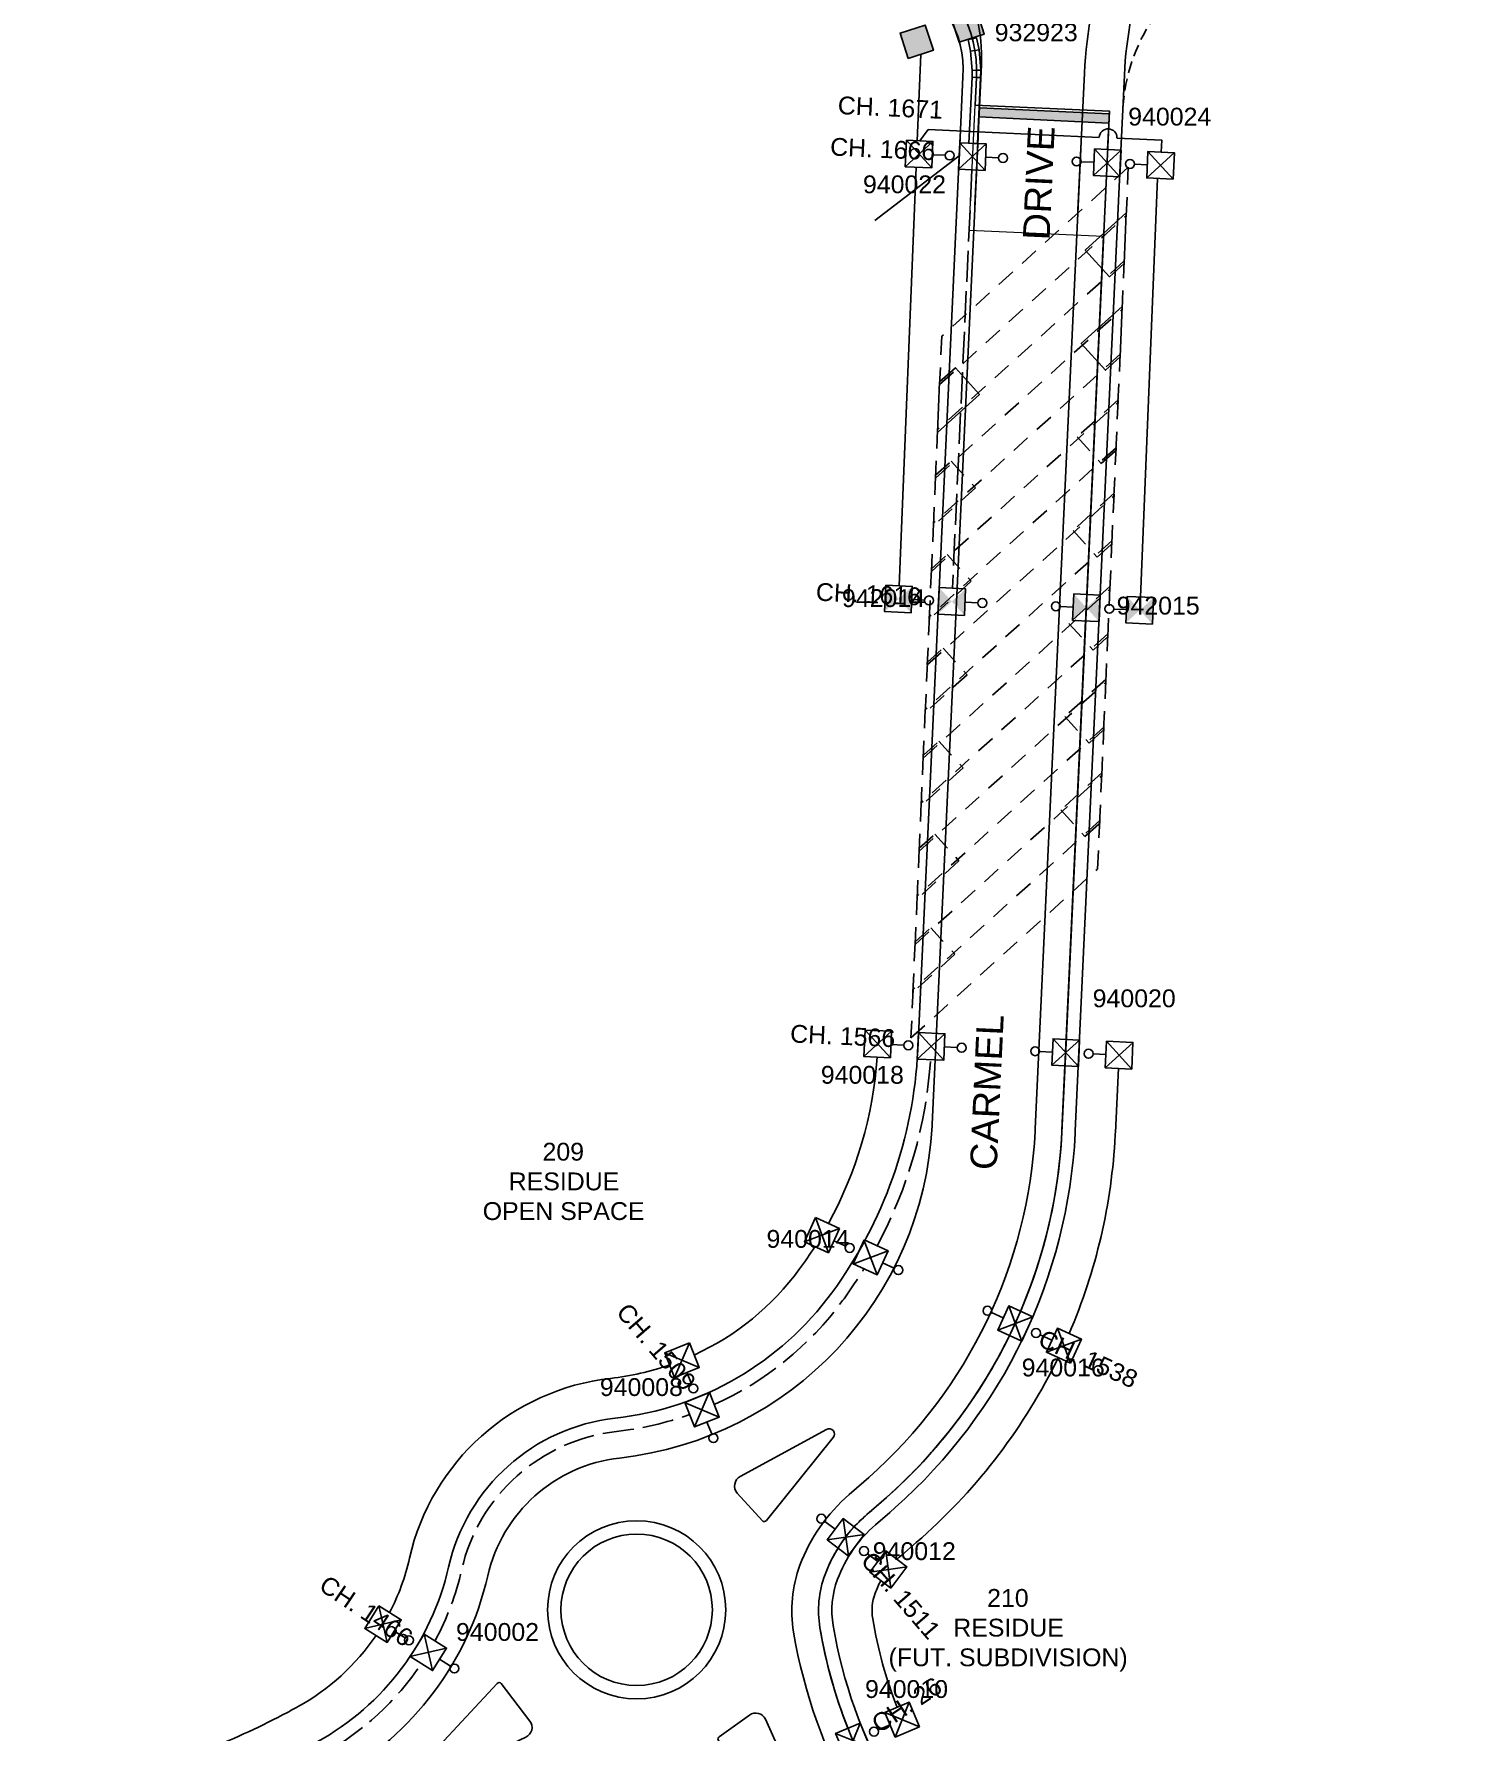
# Model space of a CAD drawing. Header units: metres. Extents: x 303798 to 304438, y 6274082 to 6274908.
# Drawn here: x 304271.5 to 304432.7, y 6274607.6 to 6274798.2 of the extents above; entities that cross this region are included whole.
import ezdxf
from ezdxf.enums import TextEntityAlignment as Align

# ---------------------------------------------------------------- set-up
doc = ezdxf.new("R2010")
doc.units = ezdxf.units.M
doc.header["$LTSCALE"] = 0.7
for name, pattern in [('Dash', [5, 3, -2]), ('DASHED', [19.05, 12.7, -6.35]), ('IE Trench LV', [6.5, 5, -1.5])]:
    doc.linetypes.add(name, pattern=pattern)
doc.layers.get('0').update_dxf_attribs({"color": 6})
for name, color, linetype in [('_User Miscellaneous1', 3, 'Continuous'), ('_User Miscellaneous10', 8, 'Continuous'), ('_User Miscellaneous11', 7, 'Continuous'), ('_User Miscellaneous12', 7, 'Continuous'), ('_User Miscellaneous6', 7, 'Continuous'), ('_User Miscellaneous7', 150, 'Continuous'), ('_User Miscellaneous8', 7, 'Continuous'), ('_User Miscellaneous9', 8, 'Continuous'), ('Cadastre Developer_SP_NEW', 4, 'Continuous'), ('Cadastre Roads_SP_NEW', 8, 'Continuous'), ('Duct_SP_NEW', 2, 'Continuous'), ('Mains_HV_NEW_V17', 2, 'Continuous'), ('Mains_LV_NEW_R6', 2, 'Continuous'), ('Mains_LV_NEW_T84', 2, 'Continuous'), ('SupportsUG_SP_LV_SL_EXT', 7, 'Continuous'), ('SupportsUG_SP_LV_SL_NEW', 2, 'Continuous'), ('Trench_SP_NEW', 2, 'Continuous'), ('UG_Details_SP_MISC', 7, 'Continuous')]:
    doc.layers.add(name, color=color, linetype=linetype)
doc.layers.add('_User Miscellaneous5', color=7, linetype='Continuous', lineweight=35)
doc.layers.add('_User Notes', color=7, linetype='Continuous', plot=False)
doc.styles.add('ARIAL', font='arial.ttf', dxfattribs={"height": 2})
doc.styles.add('ARIAL 3.0', font='arial.ttf', dxfattribs={"height": 3})
doc.styles.add('COLUMN_LABEL', font='arial.ttf')
doc.styles.add('POLE_LABEL', font='arial.ttf')
doc.styles.add('SL_LABEL', font='arial.ttf')
doc.styles.get("Standard").update_dxf_attribs({"font": 'arial.ttf'})
doc.styles.add('style1', font='iso3098b.shx')
doc.linetypes.add('Cable New UG', pattern='A,8,-1,["x",style1,S=3.5,R=0,X=0.35,Y=-1],-3.5', length=12.5)
doc.linetypes.add('Cable Z', pattern='A,8,-1,["Z",Standard,S=2.5,R=0,X=0.35,Y=-1.25],-3.5', length=12.5)
doc.linetypes.add('IE Trench HV', pattern='A,8,-2,["/",style1,S=2.5,R=0,X=0.1,Y=-1],-4.5', length=14.5)

# ---------------------------------------------------------------- blocks, each defined once
blk = doc.blocks.new('*U148')
at = {"layer": '_User Miscellaneous7', "lineweight": -3}
for points in [[(0, -3.03), (0, -1.58)], [(-1.49, -3.03), (1.5, -6.01)], [(1.49, -3.03), (-1.49, -6)]]:
    blk.add_lwpolyline(points, dxfattribs=at)
blk.add_lwpolyline([(-1.49, -6), (1.49, -6), (1.49, -3.03), (-1.49, -3.03)], close=True, dxfattribs=at)
blk.add_circle((0, -1.08), 0.5, dxfattribs=at)
at = {"layer": '_User Miscellaneous8', "color": 2, "lineweight": -3}
blk.add_lwpolyline([(-1.49, 0), (1.49, 0), (1.49, 2.97), (-1.49, 2.97)], close=True, dxfattribs=at)
at = {"layer": '_User Miscellaneous9', "color": 2, "lineweight": -3}
for points in [[(-1.49, 2.97), (1.5, -0.01)], [(1.49, 2.97), (-1.49, -0.01)]]:
    blk.add_lwpolyline(points, dxfattribs=at)
at = {"style": 'POLE_LABEL', "flags": 9}
blk.add_attdef('STRUCTURE_PLANT_NUMBER', text='', height=0.2, dxfattribs=at).set_placement((1.64, 1.73), align=Align.MIDDLE_LEFT)
for tag, flags, p in [('STREET_CODE', 9, (1.64, 1.49)), ('OWNED_BY', 9, (1.64, 1.09)), ('OPERATED_BY', 9, (1.64, 0.89)), ('STATE', 9, (1.64, 0.49)), ('COLUMN_TYPE', 9, (1.64, 1.29)), ('MAINTAINED_BY', 9, (1.64, 0.69)), ('USAGE', 9, (1.64, 0.29)), ('LEGEND', 9, (1.64, 0.09)), ('SUBURB', 9, (1.64, -0.31)), ('STREETNAME', 9, (1.64, -0.51)), ('Z', 1, (1.64, -1.31)), ('PARENT', 9, (1.64, -0.11)), ('LOCATION', 9, (1.64, -0.71)), ('NOTES', 9, (1.64, -0.91)), ('LABEL_ALIGNMENT', 9, (1.64, -1.11))]:
    blk.add_attdef(tag, text='', height=0.2, dxfattribs=dict(flags=flags)).set_placement(p, align=Align.MIDDLE_LEFT)
at = {"layer": '_User Miscellaneous5', "style": 'ARIAL', "flags": 8}
blk.add_attdef('ASSET_NUM', text='', height=2, dxfattribs=at).set_placement((2, 3.49), align=Align.MIDDLE_LEFT)
blk = doc.blocks.new('*U51')
at = {"layer": '_User Miscellaneous8', "color": 2}
blk.add_line((0, 0), (0, 1.45), dxfattribs=at)
blk.add_circle((0, 1.95), 0.5, dxfattribs=at)
for tag, p, flags in [('Z', (0, 0), 1), ('OPERATED_BY', (0, -9.61), 9)]:
    blk.add_attdef(tag, p, '', height=0.2, dxfattribs=dict(flags=flags))
at = {"style": 'SL_LABEL', "flags": 9}
blk.add_attdef('STREET_CODE', text='', height=0.2, dxfattribs=at).set_placement((0, -0.2), align=Align.MIDDLE_LEFT)
at = {"flags": 9}
for tag, p in [('CONSTRUCTED_VOLTAGE', (0, -0.4)), ('CONTROL_TYPE', (0, -0.6)), ('OPERATING_VOLTAGE', (0, -1.4)), ('ORIENTATION', (0, -1.6)), ('OWNED_BY', (0, -1.8)), ('STATE', (0, -2)), ('LANTERN_PURPOSE', (0, -0.8)), ('LANTERN_TYPE', (0, -1)), ('NO_PHASES', (0, -1.2)), ('CEXIST', (0, -2.4)), ('CNEW', (0, -2.6)), ('CNUMBER', (0, -2.8)), ('CREMOVE', (0, -3)), ('CREPLACE', (0, -3.2)), ('USAGE', (0, -2.2)), ('LKINGHEIGHT', (0, -3.4)), ('LBRACKET', (0, -3.6)), ('LBRACKETVOCAB', (0, -3.8)), ('LCATEGORY', (0, -4)), ('LCHARGE1', (0, -4.2)), ('LCHARGE1PERCENT', (0, -4.4)), ('LCHARGE2', (0, -4.6)), ('LCHARGE2PERCENT', (0, -4.8)), ('LCHARGE3', (0, -5)), ('LCHARGE3PERCENT', (0, -5.2)), ('LEXIST', (0, -5.4)), ('LLAMP', (0, -5.6)), ('LLAMPVOCAB', (0, -5.8)), ('LMAST', (0, -6)), ('LMASTVOCAB', (0, -6.2)), ('LNEW', (0, -6.4)), ('LANTNUMBER', (0, -6.6)), ('LOUTREACH', (0, -7)), ('LOUTREACHVOCAB', (0, -7.2)), ('LRATECODE', (0, -7.4)), ('LREMOVE', (0, -7.6)), ('SUBURB', (0, -8.6)), ('STREETNAME', (0, -8.8)), ('LREPLACE', (0, -7.8)), ('LTYPE', (0, -8)), ('LTYPEVOCAB', (0, -8.2)), ('LEGEND', (0, -8.4)), ('LOCATION', (0, -9)), ('NOTES', (0, -9.2)), ('MAINTAINED_BY', (0, -9.86))]:
    blk.add_attdef(tag, text='', height=0.2, dxfattribs=at).set_placement(p, align=Align.MIDDLE_LEFT)
at = {"layer": '_User Notes', "style": 'SL_LABEL', "flags": 8}
blk.add_attdef('ASSET_NUM', text='', height=2.5, dxfattribs=at).set_placement((2, 2), align=Align.MIDDLE_LEFT)
at = {"layer": '_User Notes', "flags": 8}
blk.add_attdef('LNUMBER', text='', height=2.5, dxfattribs=at).set_placement((1.2, -2.8), align=Align.MIDDLE_LEFT)
blk = doc.blocks.new('*U136')
at = {"layer": '_User Miscellaneous7'}
blk.add_hatch(color=256, dxfattribs=at).paths.add_polyline_path([(-1.05, -7.56), (1.92, -7.39), (1.74, -4.42), (-1.22, -4.59)])
at = {"layer": '_User Miscellaneous8'}
blk.add_hatch(color=256, dxfattribs=at).paths.add_polyline_path([(-1.4, -1.57), (1.57, -1.4), (1.4, 1.57), (-1.57, 1.4)])
at = {"layer": '_User Miscellaneous7'}
blk.add_lwpolyline([(1.92, -7.39), (1.74, -4.42), (-1.22, -4.59), (-1.05, -7.56)], close=True, dxfattribs=at)
at = {"layer": '_User Miscellaneous8'}
blk.add_lwpolyline([(1.57, -1.4), (1.4, 1.57), (-1.57, 1.4), (-1.4, -1.57)], close=True, dxfattribs=at)
at = {"flags": 9}
for tag, style, p in [('STRUCTURE_PLANT_NUMBER', 'POLE_LABEL', (1.81, 0.03)), ('STREET_CODE', 'COLUMN_LABEL', (1.81, -0.2))]:
    blk.add_attdef(tag, text='', height=0.2, dxfattribs=dict(at, style=style)).set_placement(p, align=Align.MIDDLE_LEFT)
for tag, p in [('COLUMN_TYPE', (1.81, -0.4)), ('OWNED_BY', (1.81, -0.6)), ('STATE', (1.81, -0.8)), ('USAGE', (1.81, -1)), ('STREETNAME', (1.81, -1.6)), ('SUBURB', (1.81, -1.8)), ('LEGEND', (1.81, -1.2)), ('LOCATION', (1.81, -1.4)), ('NOTES', (1.81, -2))]:
    blk.add_attdef(tag, text='', height=0.2, dxfattribs=at).set_placement(p, align=Align.MIDDLE_LEFT)
at = {"flags": 1}
blk.add_attdef('Z', (1.81, -2.35), '', height=0.2, dxfattribs=at)
at = {"layer": '_User Miscellaneous6', "style": 'ARIAL', "flags": 8}
blk.add_attdef('ASSET_NUM', text='', height=2, dxfattribs=at).set_placement((2, 2), align=Align.MIDDLE_LEFT)
blk = doc.blocks.new('*U250')
at = {"layer": '_User Miscellaneous7', "lineweight": -3}
blk.add_lwpolyline([(0, -3.03), (0, -1.58)], dxfattribs=at)
blk.add_lwpolyline([(-1.49, -6), (1.49, -6), (1.49, -3.03), (-1.49, -3.03)], close=True, dxfattribs=at)
blk.add_circle((0, -1.08), 0.5, dxfattribs=at)
blk.add_solid([(-1.49, -3.03), (1.49, -3.03), (1.49, -6), (-1.49, -6)], dxfattribs=at)
at = {"layer": '_User Miscellaneous8', "color": 2, "lineweight": -3}
blk.add_lwpolyline([(-1.49, 0), (1.49, 0), (1.49, 2.97), (-1.49, 2.97)], close=True, dxfattribs=at)
blk.add_solid([(-1.49, 2.97), (1.49, 2.97), (1.49, 0), (-1.49, 0)], dxfattribs=at)
at = {"style": 'POLE_LABEL', "flags": 9}
blk.add_attdef('STRUCTURE_PLANT_NUMBER', text='', height=0.2, dxfattribs=at).set_placement((1.64, 1.73), align=Align.MIDDLE_LEFT)
for tag, flags, p in [('STREET_CODE', 9, (1.64, 1.49)), ('OWNED_BY', 9, (1.64, 1.09)), ('OPERATED_BY', 9, (1.64, 0.89)), ('STATE', 9, (1.64, 0.49)), ('COLUMN_TYPE', 9, (1.64, 1.29)), ('MAINTAINED_BY', 9, (1.64, 0.69)), ('USAGE', 9, (1.64, 0.29)), ('LEGEND', 9, (1.64, 0.09)), ('SUBURB', 9, (1.64, -0.31)), ('STREETNAME', 9, (1.64, -0.51)), ('Z', 1, (1.64, -1.31)), ('PARENT', 9, (1.64, -0.11)), ('LOCATION', 9, (1.64, -0.71)), ('NOTES', 9, (1.64, -0.91)), ('LABEL_ALIGNMENT', 9, (1.64, -1.11))]:
    blk.add_attdef(tag, text='', height=0.2, dxfattribs=dict(flags=flags)).set_placement(p, align=Align.MIDDLE_LEFT)
at = {"layer": '_User Miscellaneous5', "style": 'ARIAL', "flags": 8}
blk.add_attdef('ASSET_NUM', text='', height=2, dxfattribs=at).set_placement((2, 3.49), align=Align.MIDDLE_LEFT)

msp = doc.modelspace()

# ---------------------------------------------------------------- hatches: boundary and pattern name
at = {"layer": '_User Miscellaneous11'}
h = msp.add_hatch(color=256, dxfattribs=at)
h.dxf.hatch_style = 1
h.paths.add_polyline_path([(304392.19, 6274788.15), (304392.23, 6274789.19), (304377.65, 6274789.87), (304377.6, 6274788.84)])

# ---------------------------------------------------------------- linework, layer by layer
at = {"layer": '_User Miscellaneous10', "linetype": 'DASHED', "lineweight": 25, "ltscale": 0.15}
msp.add_arc((304413.73, 6274788.69), 20, 132.8086, 177.3358, dxfattribs=at)
at = {"layer": '_User Miscellaneous9', "flags": 128}
for points in [[(304388.72, 6274778.39), (304389.44, 6274793.74, -0.144297), (304398.6, 6274820.22, -0.147156), (304412.06, 6274830.64, 0.02596), (304430.36, 6274838.78, 0.02596)], [(304375.47, 6274805, -0.137961), (304377.87, 6274794.69), (304377.14, 6274778.93)]]:
    msp.add_lwpolyline(points, format="xyb", dxfattribs=at)
at = {"layer": 'Cadastre Developer_SP_NEW', "flags": 128}
msp.add_lwpolyline([(304375.81, 6274793.34, 0.306457), (304368.97, 6274804.92, 0.078577), (304353.98, 6274809.32, -0.091856), (304333.41, 6274815.94), (304198.8, 6274888.64)], format="xyb", dxfattribs=at)
msp.add_lwpolyline([(304375.3, 6274782.36), (304375.5, 6274786.66), (304375.33, 6274783.13), (304375.81, 6274793.34)], dxfattribs=at)
at = {"layer": 'Cadastre Developer_SP_NEW'}
for points in [[(304250.14, 6274090.02), (304250.14, 6274090.02), (304164.8, 6274134.45, -0.130913), (304133.45, 6274163.1), (304120.62, 6274183.12, 0.130987), (304098.75, 6274203.1), (303813.66, 6274351.43), (303833.99, 6274382.55, -0.158481), (303938.41, 6274466.63), (304215.63, 6274572.09), (304291.87, 6274601.1, 0.03126), (304302.07, 6274605.74, 0.003846), (304303.29, 6274606.39, 0.213777), (304318.06, 6274626.03, -0.318953), (304336.75, 6274642.74, 0.209376), (304361.09, 6274656.83, 0.147736), (304370.73, 6274684.09), (304375.5, 6274786.66)], [(304393.58, 6274785.82), (304388.42, 6274675.01, -0.001141), (304388.41, 6274674.73), (304388.41, 6274674.73, -0.201171), (304368.2, 6274632.7), (304367.6, 6274632.17), (304365.99, 6274630.78, 0.125932), (304361.72, 6274624.65, 0.13188), (304361.23, 6274619.46, 0.087926), (304367.68, 6274601.37, -0.038631), (304373.63, 6274588.77), (304378.78, 6274575.21)]]:
    msp.add_lwpolyline(points, format="xyb", dxfattribs=at)
at = {"layer": 'Cadastre Roads_SP_NEW', "color": 4}
msp.add_line((304375.39, 6274784.45), (304365.91, 6274777.21), dxfattribs=at)
at = {"layer": 'Cadastre Roads_SP_NEW', "color": 4, "flags": 128}
msp.add_lwpolyline([(304393.58, 6274785.82), (304393.93, 6274793.53, -0.144297), (304402.26, 6274817.61, -0.147156), (304413.67, 6274826.44, 0.026441), (304432.74, 6274834.94)], format="xyb", dxfattribs=at)
at = {"layer": 'Cadastre Roads_SP_NEW'}
for points in [[(304217.23, 6274567.89), (304293.48, 6274596.89, 0.03126), (304304.19, 6274601.76, 0.003846), (304305.46, 6274602.46, 0.213777), (304322.45, 6274625.03, -0.318953), (304337.25, 6274638.27, 0.367215), (304372.33, 6274675.55, 0.001141), (304372.34, 6274675.75), (304377.5, 6274786.57)], [(304389.08, 6274786.03), (304383.93, 6274675.21, -0.001141), (304383.91, 6274674.96), (304383.91, 6274674.96, -0.201171), (304365.22, 6274636.07), (304364.66, 6274635.58), (304363.04, 6274634.18, 0.125932), (304357.51, 6274626.23, 0.13188), (304356.79, 6274618.72, 0.087926), (304363.77, 6274599.14, -0.038631), (304369.42, 6274587.17), (304372.8, 6274578.28)]]:
    msp.add_lwpolyline(points, format="xyb", dxfattribs=at)
at = {"layer": 'Cadastre Roads_SP_NEW', "linetype": 'Dash'}
for points in [[(304394.37, 6274783.18), (304373.42, 6274764.21), (304373.18, 6274758.78), (304394.13, 6274777.74)], [(304393.91, 6274772.68), (304372.96, 6274753.72), (304372.72, 6274748.29), (304393.67, 6274767.25)], [(304393.45, 6274762.19), (304372.5, 6274743.23), (304372.26, 6274737.8), (304393.21, 6274756.76)], [(304393.23, 6274757.07), (304388.63, 6274752.91), (304391.34, 6274749.91), (304392.98, 6274751.4)], [(304392.99, 6274751.7), (304372.04, 6274732.74), (304371.8, 6274727.31), (304392.75, 6274746.27)], [(304372.73, 6274748.6), (304374.49, 6274750.18), (304377.2, 6274747.19), (304372.48, 6274742.92)], [(304392.77, 6274746.58), (304388.17, 6274742.42), (304390.88, 6274739.42), (304392.52, 6274740.9)], [(304392.53, 6274741.25), (304371.58, 6274722.29), (304371.34, 6274716.86), (304392.3, 6274735.82)], [(304372.27, 6274738.11), (304374.03, 6274739.69), (304376.74, 6274736.7), (304372.02, 6274732.43)], [(304392.31, 6274736.13), (304387.71, 6274731.97), (304390.42, 6274728.97), (304392.06, 6274730.46)], [(304392.08, 6274730.81), (304371.12, 6274711.84), (304370.89, 6274706.41), (304391.84, 6274725.37)], [(304371.81, 6274727.62), (304373.57, 6274729.2), (304376.28, 6274726.21), (304371.57, 6274721.94)], [(304391.85, 6274725.68), (304387.25, 6274721.52), (304389.96, 6274718.52), (304391.6, 6274720.01)], [(304391.62, 6274720.32), (304370.66, 6274701.35), (304370.43, 6274695.92), (304391.38, 6274714.88)], [(304371.36, 6274717.17), (304373.11, 6274718.75), (304375.82, 6274715.76), (304371.11, 6274711.49)], [(304391.39, 6274715.19), (304386.79, 6274711.03), (304389.5, 6274708.03), (304391.14, 6274709.52)], [(304391.16, 6274709.83), (304370.2, 6274690.86), (304369.97, 6274685.43), (304390.92, 6274704.39)], [(304370.9, 6274706.72), (304372.65, 6274708.31), (304375.36, 6274705.31), (304370.65, 6274701.04)], [(304370.44, 6274696.23), (304372.19, 6274697.81), (304374.9, 6274694.82), (304370.19, 6274690.55)]]:
    msp.add_lwpolyline(points, close=True, dxfattribs=at)
at = {"layer": 'Cadastre Roads_SP_NEW'}
for points in [[(304394.14, 6274778.05), (304389.54, 6274773.89), (304392.26, 6274770.89), (304393.9, 6274772.38)], [(304393.69, 6274767.56), (304389.09, 6274763.4), (304391.8, 6274760.4), (304393.44, 6274761.89)], [(304373.19, 6274759.09), (304374.95, 6274760.67), (304377.66, 6274757.68), (304372.94, 6274753.41)]]:
    msp.add_lwpolyline(points, close=True, dxfattribs=at)
at = {"layer": 'Cadastre Roads_SP_NEW', "flags": 128}
for points in [[(304353.74, 6274631.24, -0.461249), (304353.29, 6274631.23), (304350.47, 6274634.34, -0.485537), (304350.79, 6274636.2), (304360.49, 6274641.48, -0.357464), (304361.24, 6274641.34, -0.357464), (304361.24, 6274640.58), (304353.74, 6274631.24)], [(304329.17, 6274621.23, -1), (304349.17, 6274621.23, -1), (304329.17, 6274621.23)], [(304323.51, 6274612.97, -0.465583), (304323.97, 6274612.95), (304327.18, 6274608.74, -0.476388), (304326.74, 6274606.92), (304313.76, 6274600.77, -0.359643), (304313.02, 6274600.96, -0.359643), (304313.07, 6274601.72), (304323.51, 6274612.97)], [(304348.39, 6274606.51, -0.468806), (304348.43, 6274606.97), (304351.84, 6274609.41, -0.474269), (304353.63, 6274608.93), (304358.88, 6274597.22, -0.359125), (304358.77, 6274596.85, -0.359125), (304358.39, 6274596.88), (304348.39, 6274606.51)]]:
    msp.add_lwpolyline(points, format="xyb", dxfattribs=at)
at = {"layer": 'Cadastre Roads_SP_NEW'}
msp.add_circle((304339.17, 6274621.23), 8.5, dxfattribs=at)
at = {"layer": 'Duct_SP_NEW'}
for p, q in [((304377.65, 6274789.87), (304377.62, 6274789.36)), ((304392.23, 6274789.19), (304377.65, 6274789.87)), ((304377.6, 6274788.84), (304377.62, 6274789.36)), ((304392.19, 6274788.15), (304377.6, 6274788.84)), ((304392.19, 6274788.15), (304392.21, 6274788.67)), ((304392.23, 6274789.19), (304392.21, 6274788.67))]:
    msp.add_line(p, q, dxfattribs=at)
at = {"layer": 'Mains_HV_NEW_V17', "color": 2, "linetype": 'Cable New UG', "lineweight": 0, "flags": 128}
msp.add_lwpolyline([(304254.87, 6274380.82), (304246.3, 6274403.36), (304197.54, 6274384.82), (304145.76, 6274520.93), (304148.55, 6274527.14), (304199.16, 6274546.45), (304199.16, 6274546.45), (304221.49, 6274554.96), (304221.49, 6274554.96), (304298.32, 6274584.19, 0.055506), (304319.54, 6274595.1, -0.105641), (304336.08, 6274601.62, -0.143827), (304343.1, 6274600.77, -0.182392), (304352.02, 6274592.17), (304367.73, 6274598.38, -0.099616), (304359.75, 6274619.22, -0.13188), (304360.32, 6274625.18, -0.125932), (304365.01, 6274631.91, 0.001835), (304367.21, 6274633.83, 0.201131), (304386.91, 6274674.8), (304387.4, 6274685.43), (304391.59, 6274775.41), (304376.51, 6274776.09), (304377.31, 6274793.25, 0.306457), (304369.61, 6274806.27, 0.078577), (304354.17, 6274810.8, -0.091856), (304334.13, 6274817.26), (304256.03, 6274859.44), (304245.13, 6274839.28)], format="xyb", dxfattribs=at)
at = {"layer": 'Mains_LV_NEW_R6', "linetype": 'Cable Z', "flags": 128}
for points in [[(304370.67, 6274786.15), (304371.06, 6274795.86)], [(304370.95, 6274786.14), (304371.9, 6274787.41), (304391.1, 6274786.54)], [(304393.1, 6274786.45), (304398.12, 6274786.23), (304398.05, 6274784.88)], [(304368.63, 6274736.19), (304370.55, 6274783.19)], [(304395.73, 6274734.93), (304397.65, 6274781.92)]]:
    msp.add_lwpolyline(points, dxfattribs=at)
at = {"layer": 'Mains_LV_NEW_R6', "color": 2, "linetype": 'Cable Z', "flags": 128}
for points in [[(304360.7, 6274664.59, 0.10828), (304366.17, 6274683.28, 0.10828)], [(304387.73, 6274652.24, 0.088873), (304392.9, 6274674.5), (304392.9, 6274674.5, 0.001141), (304392.92, 6274674.8), (304393.25, 6274682.02)], [(304345.63, 6274649.83, 0.127046), (304357.46, 6274659.49, 0.016781), (304359.18, 6274662.01, 0.016781)], [(304311.43, 6274620.91, 0.064022), (304313.67, 6274627.03, -0.318953), (304336.25, 6274647.21, 0.055769), (304342.87, 6274648.72)], [(304368.39, 6274626.88, -0.017208), (304368.93, 6274627.37), (304370.55, 6274628.78), (304371.18, 6274629.32, 0.098801), (304386.5, 6274649.54, 0.098801)], [(304368.42, 6274610.26, -0.051202), (304365.67, 6274620.21, -0.13188), (304365.94, 6274623.08, -0.03747), (304366.6, 6274624.51, -0.03747)], [(304291.12, 6274605.63, 0.028582), (304299.96, 6274609.71, 0.003846), (304301.11, 6274610.33, 0.118135), (304309.91, 6274618.36, 0.08382)]]:
    msp.add_lwpolyline(points, format="xyb", dxfattribs=at)
at = {"layer": 'Mains_LV_NEW_R6', "linetype": 'Cable Z'}
msp.add_arc((304392.1, 6274786.5), 1, 357.418, 177.418, dxfattribs=at)
at = {"layer": 'Mains_LV_NEW_T84', "linetype": 'Cable New UG'}
msp.add_lwpolyline([(304377.31, 6274793.25, 0.306457), (304369.61, 6274806.27, 0.078577), (304354.17, 6274810.8, -0.091856), (304334.13, 6274817.26), (304317.07, 6274826.47)], format="xyb", dxfattribs=at)
at = {"layer": 'Mains_LV_NEW_T84', "linetype": 'Cable New UG', "flags": 128}
msp.add_lwpolyline([(304377.31, 6274793.25), (304377.16, 6274790.17), (304392.24, 6274789.49), (304387.34, 6274684.1), (304386.91, 6274674.8, -0.201131), (304367.21, 6274633.83, -0.001834), (304365.01, 6274631.92, 0.125975), (304360.32, 6274625.18, 0.13188), (304359.75, 6274619.22, 0.087926), (304366.38, 6274600.63)], format="xyb", dxfattribs=at)
at = {"layer": 'Trench_SP_NEW', "linetype": 'IE Trench HV', "flags": 128}
for points in [[(304392.21, 6274788.67), (304392.05, 6274785.16)], [(304391.91, 6274782.19), (304389.72, 6274735.21)], [(304389.58, 6274732.25), (304387.4, 6274685.27)]]:
    msp.add_lwpolyline(points, dxfattribs=at)
at = {"layer": 'Trench_SP_NEW', "linetype": 'IE Trench LV', "flags": 128}
msp.add_lwpolyline([(304376.81, 6274782.89), (304374.62, 6274735.91)], dxfattribs=at)
for points in [[(304366.17, 6274662.09, 0.10682), (304372.17, 6274683)], [(304347.87, 6274644.26, 0.129076), (304362.3, 6274655.94, 0.020811), (304364.69, 6274659.5)], [(304316.54, 6274617.74, 0.067683), (304319.52, 6274625.7, -0.318953), (304336.92, 6274641.25, 0.057776), (304345.12, 6274643.15)], [(304293.26, 6274600.03, 0.028759), (304302.78, 6274604.41, 0.003846), (304304.01, 6274605.08, 0.120054), (304315.01, 6274615.19)]]:
    msp.add_lwpolyline(points, format="xyb", dxfattribs=at)
at = {"layer": 'Trench_SP_NEW', "linetype": 'IE Trench HV', "flags": 128}
for points in [[(304387.26, 6274682.3), (304386.92, 6274675.08, -0.001141), (304386.91, 6274674.81), (304386.91, 6274674.81, -0.088283), (304382.27, 6274654.73)], [(304381.04, 6274652.03, -0.09813), (304367.21, 6274633.83), (304366.62, 6274633.31), (304365.01, 6274631.91, 0.03006), (304363.58, 6274630.53, 0.03006)], [(304361.79, 6274628.16, 0.05034), (304360.32, 6274625.18, 0.13188), (304359.75, 6274619.22, 0.051984), (304362.89, 6274607.92, 0.051984)]]:
    msp.add_lwpolyline(points, format="xyb", dxfattribs=at)
at = {"layer": 'UG_Details_SP_MISC'}
for p, q in [((304376.39, 6274797.52), (304376.86, 6274797.62)), ((304376.67, 6274796.21), (304376.39, 6274797.52)), ((304377.32, 6274797.72), (304376.86, 6274797.62)), ((304377.62, 6274796.35), (304377.32, 6274797.72)), ((304376.67, 6274796.21), (304377.15, 6274796.28)), ((304376.85, 6274794.06), (304376.67, 6274796.21)), ((304377.62, 6274796.35), (304377.15, 6274796.28)), ((304377.81, 6274794.08), (304377.62, 6274796.35)), ((304376.83, 6274793.29), (304376.85, 6274794.06)), ((304376.85, 6274794.06), (304377.33, 6274794.07)), ((304377.81, 6274794.08), (304377.33, 6274794.07)), ((304377.79, 6274793.25), (304377.81, 6274794.08)), ((304376.47, 6274785.88), (304376.83, 6274793.29)), ((304376.83, 6274793.29), (304377.31, 6274793.27)), ((304377.79, 6274793.25), (304377.31, 6274793.27)), ((304377.43, 6274785.84), (304377.79, 6274793.25)), ((304376.47, 6274785.88), (304376.95, 6274785.86)), ((304377.43, 6274785.84), (304376.95, 6274785.86))]:
    msp.add_line(p, q, dxfattribs=at)

# ---------------------------------------------------------------- block references
at = {"layer": 'SupportsUG_SP_LV_SL_EXT'}
ref = msp.add_blockref('*U136', (304376.33, 6274799.1), dxfattribs=dict(at, rotation=284.3783706637188))
ref.add_attrib('ASSET_NUM_001', '932923', (304379.37, 6274797.33), dxfattribs={"layer": '_User Miscellaneous6', "height": 2, "style": 'ARIAL'})
at = {"layer": 'SupportsUG_SP_LV_SL_NEW', "ltscale": 0.5}
ref = msp.add_blockref('*U148', (304393.48, 6274783.61), dxfattribs=dict(at, rotation=87.3358301648623))
ref.add_attrib('ASSET_NUM_001', '940024', (304394.36, 6274787.87), dxfattribs={"layer": '_User Miscellaneous5', "height": 2, "style": 'ARIAL'})
ref = msp.add_blockref('*U148', (304375.39, 6274784.45), dxfattribs=dict(at, rotation=267.3358301509884))
ref.add_attrib('ASSET_NUM_001', '940022', (304364.58, 6274780.27), dxfattribs={"layer": '_User Miscellaneous5', "height": 2, "style": 'ARIAL'})
for p, rotation in [((304378.36, 6274784.31), 267.3358301509884), ((304390.51, 6274783.74), 87.3358301648623), ((304376.04, 6274734.36), 267.3358301509884), ((304388.18, 6274733.8), 87.3358301648623), ((304373.71, 6274684.42), 267.3358301509884), ((304385.86, 6274683.85), 87.3358301648623), ((304366.78, 6274660.18), 245.4492082750749), ((304380.33, 6274653.99), 65.44641700265699), ((304347.06, 6274642.31), 201.9726503194296), ((304361.46, 6274630.27), 52.85169004858327), ((304317.05, 6274615.67), 238.1404775918566)]:
    msp.add_blockref('*U51', p, dxfattribs=dict(at, rotation=rotation))
ref = msp.add_blockref('*U250', (304373.07, 6274734.5), dxfattribs=dict(at, rotation=267.3358301509884))
ref.add_attrib('ASSET_NUM_001', '942014', (304362.22, 6274733.81), dxfattribs={"layer": '_User Miscellaneous5', "height": 2, "style": 'ARIAL'})
ref = msp.add_blockref('*U250', (304391.15, 6274733.66), dxfattribs=dict(at, rotation=87.3358301648623))
ref.add_attrib('ASSET_NUM_001', '942015', (304393.06, 6274732.97), dxfattribs={"layer": '_User Miscellaneous5', "height": 2, "style": 'ARIAL'})
ref = msp.add_blockref('*U148', (304388.83, 6274683.71), dxfattribs=dict(at, rotation=87.3358301648623))
ref.add_attrib('ASSET_NUM_001', '940020', (304390.37, 6274688.88), dxfattribs={"layer": '_User Miscellaneous5', "height": 2, "style": 'ARIAL'})
ref = msp.add_blockref('*U148', (304370.75, 6274684.55), dxfattribs=dict(at, rotation=267.3358301509884))
ref.add_attrib('ASSET_NUM_001', '940018', (304359.85, 6274680.29), dxfattribs={"layer": '_User Miscellaneous5', "height": 2, "style": 'ARIAL'})
ref = msp.add_blockref('*U148', (304364.08, 6274661.41), dxfattribs=dict(at, rotation=245.4492082750749))
ref.add_attrib('ASSET_NUM_001', '940014', (304353.75, 6274661.87), dxfattribs={"layer": '_User Miscellaneous5', "height": 2, "style": 'ARIAL'})
ref = msp.add_blockref('*U148', (304383.03, 6274652.75), dxfattribs=dict(at, rotation=65.44641700265699))
ref.add_attrib('ASSET_NUM_001', '940016', (304382.4, 6274647.43), dxfattribs={"layer": '_User Miscellaneous5', "height": 2, "style": 'ARIAL'})
ref = msp.add_blockref('*U148', (304345.95, 6274645.07), dxfattribs=dict(at, rotation=201.9726503194296))
ref.add_attrib('ASSET_NUM_001', '940008', (304335.04, 6274645.23), dxfattribs={"layer": '_User Miscellaneous5', "height": 2, "style": 'ARIAL'})
ref = msp.add_blockref('*U148', (304363.83, 6274628.48), dxfattribs=dict(at, rotation=52.85169004858327))
ref.add_attrib('ASSET_NUM_001', '940012', (304365.68, 6274626.81), dxfattribs={"layer": '_User Miscellaneous5', "height": 2, "style": 'ARIAL'})
ref = msp.add_blockref('*U148', (304314.52, 6274617.24), dxfattribs=dict(at, rotation=238.1404775918566))
ref.add_attrib('ASSET_NUM_001', '940002', (304318.89, 6274617.74), dxfattribs={"layer": '_User Miscellaneous5', "height": 2, "style": 'ARIAL'})
ref = msp.add_blockref('*U148', (304364.83, 6274607.13), dxfattribs=dict(at, rotation=112.9861982651665))
ref.add_attrib('ASSET_NUM_001', '940010', (304364.81, 6274611.33), dxfattribs={"layer": '_User Miscellaneous5', "height": 2, "style": 'ARIAL'})

# ---------------------------------------------------------------- texts
at = {"layer": '_User Miscellaneous1', "color": 7, "insert": (304315.58, 6274673.66), "char_height": 2, "attachment_point": 1, "style": 'ARIAL 3.0'}
msp.add_mtext_dynamic_manual_height_columns('\\pi13.024;{\\C256;209\\P\\pi9.227;RESIDUE\\P\\pi6.3116;OPEN SPACE}', width=30.5045, gutter_width=15, heights=[0], dxfattribs=at)
at = {"layer": '_User Miscellaneous12', "color": 7, "style": 'ARIAL'}
for s, rotation, p in [('CH. 1671', 357.3358, (304367.61, 6274788.89)), ('CH. 1666', 357.3358, (304366.75, 6274784.24)), ('CH. 1616', 357.3358, (304365.15, 6274734.26)), ('CH. 1566', 357.3358, (304362.26, 6274684.66)), ('CH. 1509', 310.8167, (304340.62, 6274650.1)), ('CH. 1538', 335.4455, (304389.45, 6274648.49)), ('CH. 1511', 310.8167, (304368.07, 6274622.2)), ('CH. 1466', 326.0533, (304308.25, 6274620.27)), ('CH. 26', 33.7245, (304370.04, 6274609.73))]:
    msp.add_text(s, height=2, rotation=rotation, dxfattribs=at).set_placement(p, align=Align.CENTER)
at = {"layer": 'Cadastre Developer_SP_NEW', "color": 4, "insert": (304365.49, 6274623.56), "char_height": 2, "attachment_point": 1, "style": 'ARIAL'}
msp.add_mtext_dynamic_manual_height_columns('\\pi13.029;{\\C256;210\\P\\pi9.227;RESIDUE\\P\\pi1.9603;(FUT. SUBDIVISION)}', width=30.5045, gutter_width=15, heights=[0], dxfattribs=at)
at = {"layer": 'Cadastre Roads_SP_NEW', "color": 3, "style": 'ARIAL'}
for s, p in [('DRIVE', (304385.52, 6274774.95)), ('CARMEL', (304379.58, 6274670.55))]:
    msp.add_text(s, height=3, rotation=87.3358, dxfattribs=at).set_placement(p)

doc.saveas('drawing.dxf')
